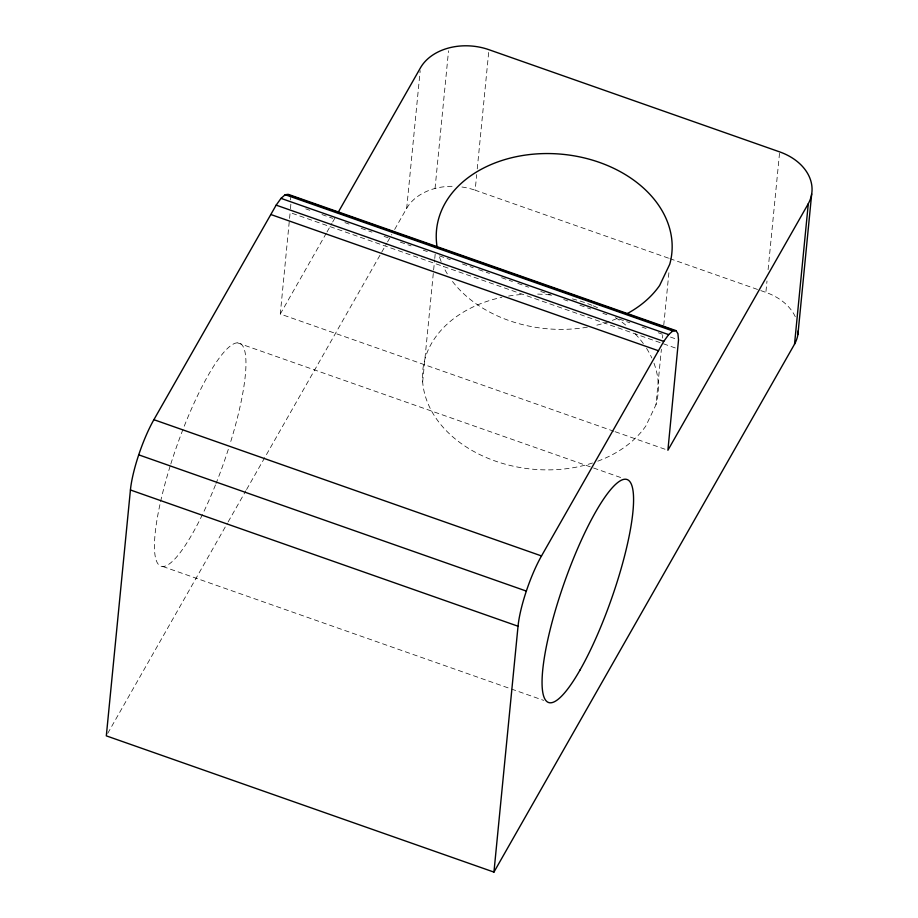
<?xml version="1.0" encoding="UTF-8"?>
<svg xmlns="http://www.w3.org/2000/svg" width="918" height="918" viewBox="0 0 918 918"><rect width="100%" height="100%" fill="white"/><g stroke="black" fill="none" stroke-linecap="round" stroke-linejoin="round"><path stroke-width="0.69" stroke-dasharray="4.59 3.44" d="M290.467 208.753L290.914 203.647L293.611 204.588M613.89 431.276L280.288 314.013L290.134 212.586L676.405 348.358M394.637 229.489L406.685 208.34L420.18 70.675M435.04 188.454L448.535 50.8M422.659 381.922L434.627 259.828M434.765 258.463L435.178 254.16M668.522 258.165L475.157 190.198L476.694 174.592M477.245 168.912L488.801 51.121M597.779 461.18A118.215 87.577 5.6 0 0 645.859 425.952L655.957 404.758L661.385 349.356M662.498 338.054L662.773 335.173M663.748 325.282L669.176 269.892M795.286 316.744A52.544 38.923 5.6 0 0 765.876 292.383L766.989 281.034M768.102 269.674L779.52 153.306M280.288 314.013L326.303 233.195M327.015 231.956L331.972 223.258M332.672 222.007L335.506 217.038M107.727 733.367L227.457 523.111M228.157 521.86L245.875 490.763M246.586 489.512L386.845 243.178M387.557 241.927L391.802 234.469M669.876 258.647L765.876 292.383M305.763 208.868L309.814 210.291M321.977 214.56L332.775 218.358M344.939 222.626L348.989 224.061M361.141 228.33L371.951 232.128M384.103 236.396L388.153 237.819M400.305 242.1L411.115 245.898M423.267 250.166L427.318 251.589M439.481 255.858L450.279 259.656M462.431 263.936L473.24 267.735M478.645 269.628L489.443 273.426M501.607 277.695L512.405 281.493M517.809 283.398L528.619 287.196M540.771 291.465L551.58 295.263M563.732 299.532L567.783 300.966M579.935 305.235L590.744 309.033M602.896 313.302L606.947 314.725M619.111 319.005L629.909 322.803M642.061 327.072L646.111 328.495M658.275 332.764L662.326 334.186M670.427 337.044L677.186 339.408M615.232 431.747L667.902 450.256M237.521 342.85L621.096 477.67M162.853 566.521L543.72 700.388M290.295 197.439L290.547 199.917M406.685 208.34A52.544 38.923 5.6 0 1 455.099 186.365M461.938 186.997A52.544 38.923 5.6 0 1 475.157 190.198M592.535 462.993A118.215 87.577 5.6 0 1 431.552 410.966A118.215 87.577 5.6 0 1 501.882 297.317M508.595 296.055A118.215 87.577 5.6 0 1 523.765 294.345M537.684 294.104A118.215 87.577 5.6 0 1 551.752 295.103M572.373 298.889A118.215 87.577 5.6 0 1 592.064 305.327M593.315 305.843A118.215 87.577 5.6 0 1 599.752 308.723M615.473 317.559A118.215 87.577 5.6 0 1 628.015 327.037M635.245 333.934A118.215 87.577 5.6 0 1 643.38 343.665M646.57 348.358A118.215 87.577 5.6 0 1 651.837 358.02M653.972 363.172A118.215 87.577 5.6 0 1 655.957 404.758M170.805 464.038A118.215 24.935 -70.6 0 1 235.031 343.298A118.215 24.935 -70.6 0 1 229.993 444.002M228.307 449.327A118.215 24.935 -70.6 0 1 216.005 483.568M215.478 484.899A118.215 24.935 -70.6 0 1 203.119 513.173M202.488 514.47A118.215 24.935 -70.6 0 1 161.338 566.326A118.215 24.935 -70.6 0 1 160.294 502.915M160.593 501.595A118.215 24.935 -70.6 0 1 170.381 465.369M616.609 318.684A118.215 87.577 5.6 0 1 610.252 321.151M608.955 321.61A118.215 87.577 5.6 0 1 594.107 325.81M587.359 327.152A118.215 87.577 5.6 0 1 451.231 279.76M447.307 273.885A118.215 87.577 5.6 0 1 443.36 266.622M441.156 261.584A118.215 87.577 5.6 0 1 439.297 256.271"/><path stroke-width="1.38" d="M338.34 212.069L420.455 67.84A52.544 38.923 5.6 0 1 488.938 49.698L779.657 151.883A52.544 38.923 5.6 0 1 808.299 203.693L667.902 450.256L678.528 339.889L677.92 333.682L675.969 330.629L288.344 194.387L285.177 194.708L281.023 198.368L276.157 205.139L153.891 419.687A52.544 11.085 -70.6 0 0 130.425 489.982L106.316 735.857L493.941 872.1L794.529 344.193A52.544 38.923 5.6 0 0 798.27 330.687M493.941 872.1L518.039 626.225A52.544 11.085 -70.6 0 1 541.505 555.941L663.771 341.381L668.648 334.622L672.802 330.95L675.969 330.629M794.529 344.193L808.299 203.693M797.914 334.473L811.684 193.985M287.047 194.513L674.673 330.767M285.177 194.708L672.802 330.95M281.023 198.368L668.648 334.622M276.157 205.139L663.771 341.381M270.902 214.537L658.527 350.779M153.891 419.687L541.505 555.941M138.721 454.846L526.347 591.089M130.425 489.982L518.039 626.225M626.96 313.749A118.215 87.577 5.6 0 0 659.64 285.464L669.738 264.258A118.215 87.577 5.6 0 0 559.096 153.994A118.215 87.577 5.6 0 0 437.083 246.816M580.061 669.956A118.215 24.935 -70.6 0 0 630.7 482.891A118.215 24.935 -70.6 0 0 552.67 619.937A118.215 24.935 -70.6 0 0 580.061 669.956"/></g></svg>
